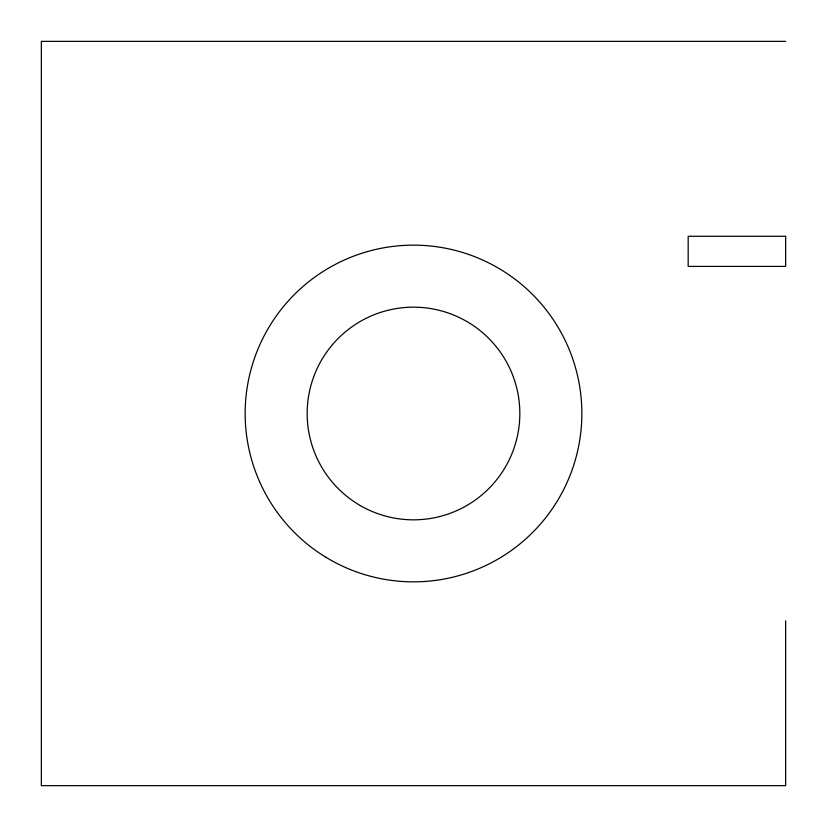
<?xml version="1.0" encoding="UTF-8"?>
<svg xmlns="http://www.w3.org/2000/svg" width="827" height="827" viewBox="0 0 827 827"><rect width="100%" height="100%" fill="white"/><g stroke="black" fill="none" stroke-linecap="round" stroke-linejoin="round"><path stroke-width="1.24" d="M785.65 41.35L41.35 41.35L41.35 785.65L785.65 785.65L785.65 620.839M785.65 236.284L688.178 236.284L688.178 266.408L785.65 266.408L785.65 236.284M360.334 505.586A106.332 106.332 0 0 0 519.832 413.5A106.332 106.332 0 0 0 360.334 321.414A106.332 106.332 0 0 0 360.334 505.586M326.003 557.326A168.357 168.357 0 0 0 581.805 417.366A168.357 168.357 0 0 0 332.692 265.808A168.357 168.357 0 0 0 326.003 557.326"/></g></svg>
